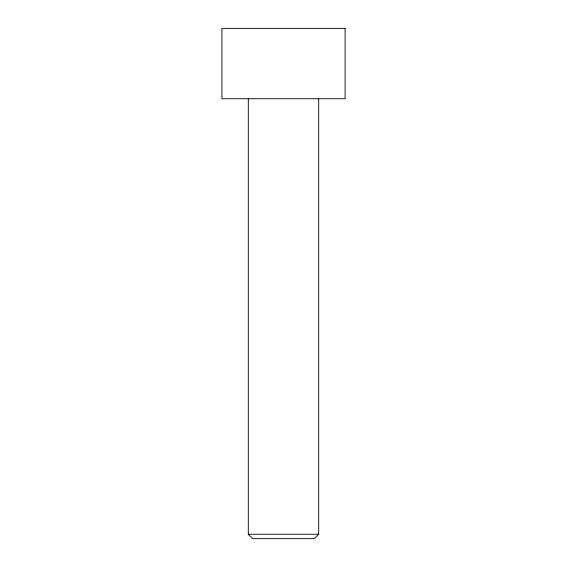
<?xml version="1.0" encoding="UTF-8"?>
<svg xmlns="http://www.w3.org/2000/svg" width="567" height="567" viewBox="0 0 567 567"><rect width="100%" height="100%" fill="white"/><g stroke="black" fill="none" stroke-linecap="round" stroke-linejoin="round"><path stroke-width="0.85" d="M318.697 98.736L318.697 534.249L314.253 538.65L252.747 538.65L248.303 534.249L248.303 98.736M248.303 534.249L318.697 534.249M345.09 28.35L221.91 28.35L221.91 98.736L345.09 98.736L345.09 28.35"/></g></svg>
